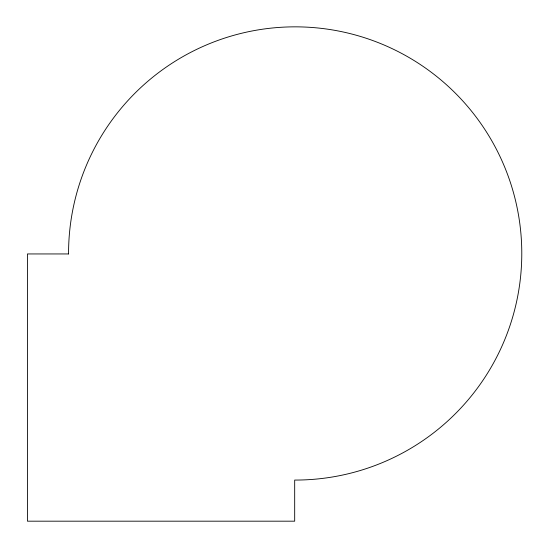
<?xml version="1.0" encoding="UTF-8"?>
<svg xmlns="http://www.w3.org/2000/svg" width="549" height="549" viewBox="0 0 549 549"><rect width="100%" height="100%" fill="white"/><g stroke="black" fill="none" stroke-linecap="round" stroke-linejoin="round"><path stroke-width="0.82" d="M68.563 253.947L27.45 253.947L27.45 521.179L294.683 521.179L294.683 480.066A226.613 226.613 0 0 0 521.783 253.617A226.613 226.613 0 0 0 295.012 26.846A226.613 226.613 0 0 0 68.563 253.947"/></g></svg>
